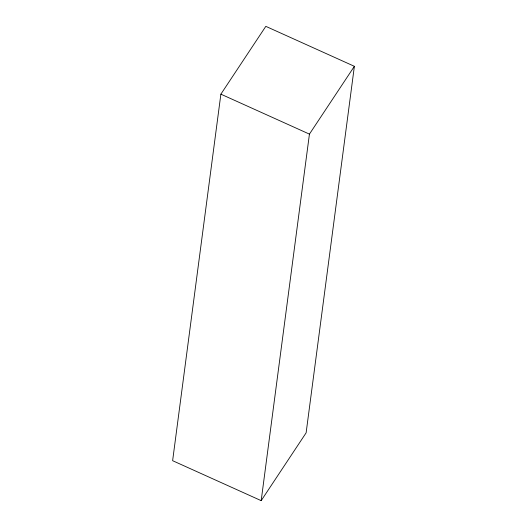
<?xml version="1.0" encoding="UTF-8"?>
<svg xmlns="http://www.w3.org/2000/svg" width="527" height="527" viewBox="0 0 527 527"><rect width="100%" height="100%" fill="white"/><g stroke="black" fill="none" stroke-linecap="round" stroke-linejoin="round"><path stroke-width="0.79" d="M220.879 94.162L172.625 460.69L261.181 500.65L306.121 432.838L354.375 66.31L265.819 26.35L220.879 94.162L309.435 134.121L261.181 500.65M309.435 134.121L354.375 66.31"/></g></svg>
